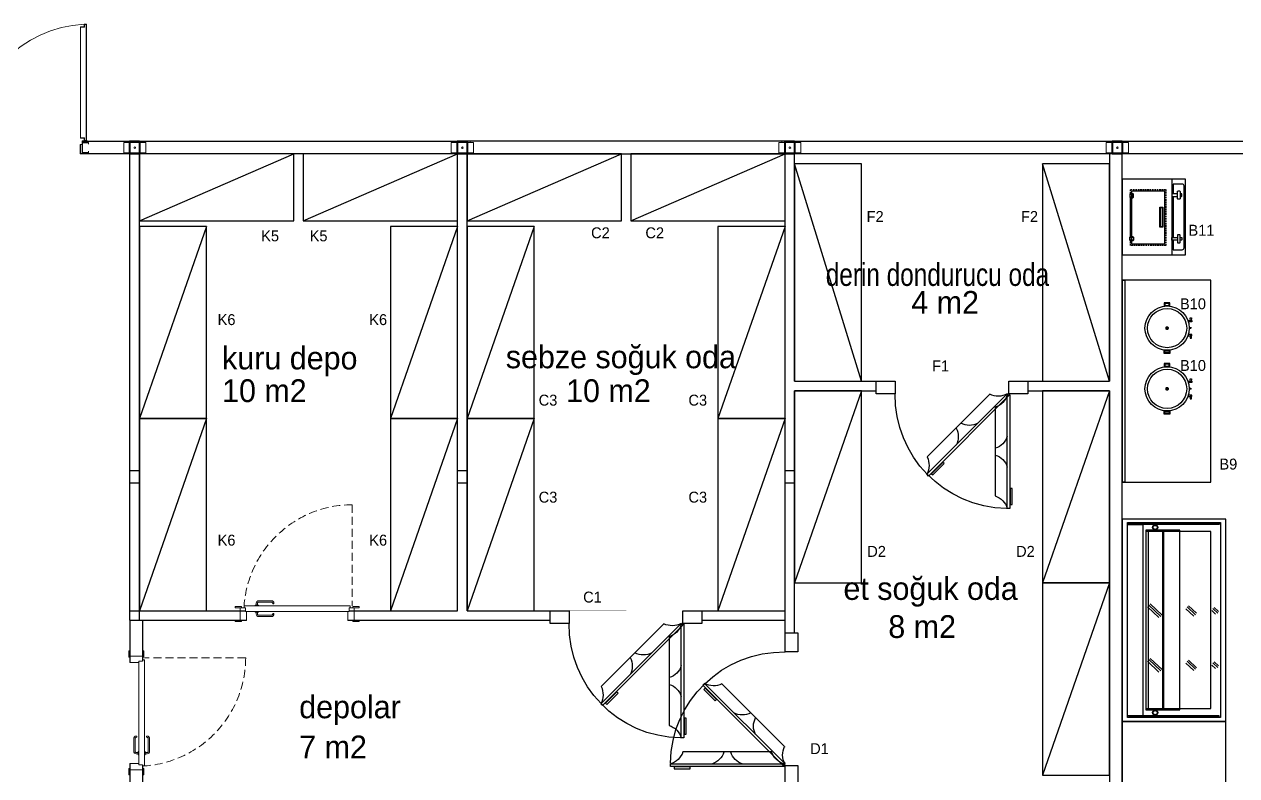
# Model space of a CAD drawing. Header units: millimetres. Extents: x 1020825 to 1025123, y -11230 to -9738.
# Drawn here: x 1023426 to 1024385, y -10333 to -9738 of the extents above; entities that cross this region are included whole.
import ezdxf
from ezdxf.enums import TextEntityAlignment as Align
from ezdxf.lldxf.tags import DXFTag

# ---------------------------------------------------------------- set-up
doc = ezdxf.new("R2010")
doc.units = ezdxf.units.MM
doc.linetypes.add('DASHED2', pattern=[9.525, 6.35, -3.175])
doc.linetypes.add('HIDDEN', pattern=[0.375, 0.25, -0.125])
for name, color, linetype, lineweight in [('A_strc-prf', 115, 'Continuous', 9), ('DUVAR', 1, 'Continuous', 40), ('WALL INTERNAL', 7, 'Continuous', 50)]:
    doc.layers.add(name, color=color, linetype=linetype, lineweight=lineweight)
for name, color, linetype in [('BİRLEŞİM ELEMANLARI', 4, 'Continuous'), ('DIŞ PANEL', 21, 'Continuous'), ('Kıtc-002 Çizgi', 7, 'Continuous'), ('Kıtc-034 Soğuk Oda', 1, 'Continuous'), ('S2000-002 Çizgi', 7, 'Continuous')]:
    doc.layers.add(name, color=color, linetype=linetype)
doc.styles.add('TAKSİM', font='GOTHIC.TTF', dxfattribs={"height": 20})
tags = doc.linetypes.add('DASHED', pattern=[0.75, 0.5, -0.25]).pattern_tags.tags
tags[6:7] = [DXFTag(74, 4), DXFTag(75, 0), DXFTag(340, '0'), DXFTag(46, 1.0), DXFTag(50, 0.0), DXFTag(44, 0.0), DXFTag(45, 0.0)]
tags[4:5] = [DXFTag(74, 4), DXFTag(75, 0), DXFTag(340, '0'), DXFTag(46, 1.0), DXFTag(50, 0.0), DXFTag(44, 0.0), DXFTag(45, 0.0)]

# ---------------------------------------------------------------- blocks, each defined once
blk = doc.blocks.new('DIŞ İKİLİ KEP 80-60')
at = {"lineweight": 40}
blk.add_lwpolyline([(125.5, 94), (125.5, -6), (49.5, -6), (49.5, 94)], close=True, dxfattribs=at)
at = {"layer": 'BİRLEŞİM ELEMANLARI', "color": 6, "lineweight": 20}
for p, q in [((175, 82), (0, 82)), ((0, 2), (175, 2)), ((18.5, 82), (18.5, 84)), ((18.5, 2), (18.5, 0)), ((25, 79), (25, 87)), ((25, 5), (25, -3)), ((31.5, 82), (31.5, 84)), ((31.5, 2), (31.5, 0)), ((143.5, 82), (143.5, 84)), ((143.5, 2), (143.5, 0)), ((150, 79), (150, 87)), ((150, 5), (150, -3)), ((156.5, 82), (156.5, 84)), ((156.5, 2), (156.5, 0))]:
    blk.add_line(p, q, dxfattribs=at)
for points in [[(0, 0), (0, 84)], [(0, 84), (175, 84), (175, 0), (0, 0)]]:
    blk.add_lwpolyline(points, dxfattribs=at)
blk.add_circle((88, 42), 6.5, dxfattribs=at)
blk = doc.blocks.new('DIŞ-DOLU-2514-G-B-(80)')
at = {"layer": 'DIŞ PANEL'}
blk.add_lwpolyline([(0, 100), (2514, 100), (2514, 0), (0, 0)], close=True, dxfattribs=at)
blk = doc.blocks.new('K1 895X2035 (80)')
at = {"color": 171, "lineweight": 15}
for p, q in [((-49641.1, -7285.8), (-49591.1, -7285.8)), ((-49641.1, -7285.8), (-49641.1, -7297.8)), ((-49639.9, -7287), (-49592.3, -7287)), ((-49639.9, -7287), (-49639.9, -7297.8)), ((-49631.6, -7272.3), (-49631.6, -7273.8)), ((-49592.3, -7287), (-49592.3, -7364.6)), ((-49591.1, -7285.8), (-49591.1, -7365.8)), ((-48651.1, -7285.8), (-48701.1, -7285.8)), ((-48701.1, -7285.8), (-48701.1, -7365.8)), ((-48652.3, -7287), (-48699.9, -7287)), ((-48699.9, -7287), (-48699.9, -7364.6)), ((-48660.6, -7272.3), (-48660.6, -7273.8)), ((-48652.3, -7287), (-48652.3, -7297.8)), ((-48651.1, -7285.8), (-48651.1, -7297.8)), ((-49641.1, -7297.8), (-49639.9, -7297.8)), ((-49641.1, -7365.8), (-49641.1, -7353.8)), ((-49639.9, -7353.8), (-49641.1, -7353.8)), ((-49591.1, -7365.8), (-49641.1, -7365.8)), ((-49639.9, -7364.6), (-49639.9, -7353.8)), ((-49592.3, -7364.6), (-49639.9, -7364.6)), ((-49631.6, -7375.3), (-49631.6, -7373.8)), ((-48701.1, -7365.8), (-48651.1, -7365.8)), ((-48699.9, -7364.6), (-48652.3, -7364.6)), ((-48660.6, -7375.3), (-48660.6, -7373.8)), ((-48651.1, -7297.8), (-48652.3, -7297.8)), ((-48652.3, -7364.6), (-48652.3, -7353.8)), ((-48652.3, -7353.8), (-48651.1, -7353.8)), ((-48651.1, -7365.8), (-48651.1, -7353.8))]:
    blk.add_line(p, q, dxfattribs=at)
for points in [[(-49605.3, -7256.5), (-49605.3, -7271.5), (-49623.3, -7271.5), (-49623.3, -6349.1), (-49605.3, -6349.1), (-49605.3, -6364.1), (-49606.5, -6364.1), (-49606.5, -6350.3), (-49622.1, -6350.3), (-49622.1, -7270.3), (-49606.5, -7270.3), (-49606.5, -7256.5)], [(-49621.5, -7270.3), (-49606.5, -7270.3), (-49606.5, -7250.3), (-49576.5, -7250.3), (-49576.5, -6370.3), (-49606.5, -6370.3), (-49606.5, -6350.3), (-49621.5, -6350.3), (-49621.5, -6351.5), (-49607.7, -6351.5), (-49607.7, -6371.5), (-49577.7, -6371.5), (-49577.7, -7249.1), (-49607.7, -7249.1), (-49607.7, -7269.1), (-49621.5, -7269.1)]]:
    blk.add_lwpolyline(points, close=True, dxfattribs=at)
for points in [[(-49631.6, -7272.3), (-49589.6, -7272.3), (-49589.6, -7300.3), (-49574.6, -7300.3), (-49574.6, -7375.3), (-49631.6, -7375.3)], [(-49631.6, -7373.8), (-49576.1, -7373.8), (-49576.1, -7301.8), (-49591.1, -7301.8), (-49591.1, -7273.8), (-49631.6, -7273.8)], [(-48660.6, -7272.3), (-48702.6, -7272.3), (-48702.6, -7300.3), (-48717.6, -7300.3), (-48717.6, -7375.3), (-48660.6, -7375.3)], [(-48660.6, -7373.8), (-48716.1, -7373.8), (-48716.1, -7301.8), (-48701.1, -7301.8), (-48701.1, -7273.8), (-48660.6, -7273.8)]]:
    blk.add_lwpolyline(points, dxfattribs=at)
blk.add_arc((-49641.1, -7287), 938.6, 0.92162, 87.81359, dxfattribs=at)
blk = doc.blocks.new('DIŞ-K1 KAPILI-2514-G-B-(80)')
at = {"layer": 'DIŞ PANEL'}
for points in [[(186, 100), (0, 100), (0, 0), (201, 0)], [(1066.2, 0), (2514, 0), (2514, 100), (1081.2, 100)]]:
    blk.add_lwpolyline(points, dxfattribs=at)
blk.add_blockref('K1 895X2035 (80)', (49777.1, 7373.8))
blk = doc.blocks.new('K3 1750X2035 (80)')
at = {"color": 171, "lineweight": 15}
for p, q in [((-50075.7, -8695.5), (-50075.7, -8707.5)), ((-50075.7, -8695.5), (-50025.7, -8695.5)), ((-50075.7, -8707.5), (-50074.5, -8707.5)), ((-50074.5, -8696.7), (-50026.9, -8696.7)), ((-50074.5, -8696.7), (-50074.5, -8707.5)), ((-50066.2, -8682), (-50066.2, -8683.5)), ((-50026.9, -8696.7), (-50026.9, -8774.3)), ((-50025.7, -8695.5), (-50025.7, -8775.5)), ((-48215.7, -8695.5), (-48265.7, -8695.5)), ((-48265.7, -8695.5), (-48265.7, -8775.5)), ((-48216.9, -8696.7), (-48264.5, -8696.7)), ((-48264.5, -8696.7), (-48264.5, -8774.3)), ((-48225.2, -8682), (-48225.2, -8683.5)), ((-48216.9, -8696.7), (-48216.9, -8707.5)), ((-48215.7, -8707.5), (-48216.9, -8707.5)), ((-48215.7, -8695.5), (-48215.7, -8707.5)), ((-50075.7, -8775.5), (-50075.7, -8763.5)), ((-50074.5, -8763.5), (-50075.7, -8763.5)), ((-50025.7, -8775.5), (-50075.7, -8775.5)), ((-50074.5, -8774.3), (-50074.5, -8763.5)), ((-50026.9, -8774.3), (-50074.5, -8774.3)), ((-50066.2, -8785), (-50066.2, -8783.5)), ((-48265.7, -8775.5), (-48215.7, -8775.5)), ((-48264.5, -8774.3), (-48216.9, -8774.3)), ((-48225.2, -8785), (-48225.2, -8783.5)), ((-48216.9, -8774.3), (-48216.9, -8763.5)), ((-48216.9, -8763.5), (-48215.7, -8763.5)), ((-48215.7, -8775.5), (-48215.7, -8763.5))]:
    blk.add_line(p, q, dxfattribs=at)
at = {"color": 151, "lineweight": 9}
for p, q in [((-50046.7, -8695.5), (-50046.7, -8683.5)), ((-50025.7, -8695.5), (-50046.7, -8695.5)), ((-50025.7, -8695.5), (-50046.7, -8695.5)), ((-48265.7, -8695.5), (-48244.7, -8695.5)), ((-48265.7, -8695.5), (-48244.7, -8695.5)), ((-48244.7, -8695.5), (-48244.7, -8683.5))]:
    blk.add_line(p, q, dxfattribs=at)
at = {"color": 171, "lineweight": 15, "elevation": 0}
for points in [[(-50039.9, -8666.2), (-50039.9, -8681.2), (-50057.9, -8681.2), (-50057.9, -7758.8), (-50039.9, -7758.8), (-50039.9, -7773.8), (-50041.1, -7773.8), (-50041.1, -7760), (-50056.7, -7760), (-50056.7, -8680), (-50041.1, -8680), (-50041.1, -8666.2)], [(-50056.1, -8680), (-50041.1, -8680), (-50041.1, -8660), (-50011.1, -8660), (-50011.1, -7780), (-50041.1, -7780), (-50041.1, -7760), (-50056.1, -7760), (-50056.1, -7761.2), (-50042.3, -7761.2), (-50042.3, -7781.2), (-50012.3, -7781.2), (-50012.3, -8658.8), (-50042.3, -8658.8), (-50042.3, -8678.8), (-50056.1, -8678.8)], [(-48235.3, -8680), (-48250.3, -8680), (-48250.3, -8660), (-48280.3, -8660), (-48280.3, -7780), (-48250.3, -7780), (-48250.3, -7760), (-48235.3, -7760), (-48235.3, -7761.2), (-48249.1, -7761.2), (-48249.1, -7781.2), (-48279.1, -7781.2), (-48279.1, -8658.8), (-48249.1, -8658.8), (-48249.1, -8678.8), (-48235.3, -8678.8)], [(-48251.5, -8666.2), (-48251.5, -8681.2), (-48233.5, -8681.2), (-48233.5, -7758.8), (-48251.5, -7758.8), (-48251.5, -7773.8), (-48250.3, -7773.8), (-48250.3, -7760), (-48234.7, -7760), (-48234.7, -8680), (-48250.3, -8680), (-48250.3, -8666.2)]]:
    blk.add_lwpolyline(points, close=True, dxfattribs=at)
for points in [[(-50066.2, -8682), (-50024.2, -8682), (-50024.2, -8710), (-50009.2, -8710), (-50009.2, -8785), (-50066.2, -8785)], [(-50066.2, -8783.5), (-50010.7, -8783.5), (-50010.7, -8711.5), (-50025.7, -8711.5), (-50025.7, -8683.5), (-50066.2, -8683.5)], [(-48225.2, -8682), (-48267.2, -8682), (-48267.2, -8710), (-48282.2, -8710), (-48282.2, -8785), (-48225.2, -8785)], [(-48225.2, -8783.5), (-48280.7, -8783.5), (-48280.7, -8711.5), (-48265.7, -8711.5), (-48265.7, -8683.5), (-48225.2, -8683.5)]]:
    blk.add_lwpolyline(points, dxfattribs=at)
at = {"color": 171, "lineweight": 15}
for centre, start, end in [((-50087.9, -8699.9), 1.11079, 87.08255), ((-48203.6, -8699.9), 92.91745, 178.88921)]:
    blk.add_arc(centre, 942.3, start, end, dxfattribs=at)
blk = doc.blocks.new('DIŞ-K3 KAPILI-2514-G-B-(80)')
at = {"layer": 'DIŞ PANEL'}
for points in [[(377, 100), (0, 100), (0, 0), (392, 0)], [(2122, 0), (2514, 0), (2514, 100), (2137, 100)]]:
    blk.add_lwpolyline(points, dxfattribs=at)
blk.add_blockref('K3 1750X2035 (80)', (50402.7, 8783.5))
blk = doc.blocks.new('A$C60E3056A')
at = {"layer": 'Kıtc-034 Soğuk Oda', "color": 3}
blk.add_line((13.32, 80.05), (13.32, 9.95), dxfattribs=at)
for points in [[(1.83, 0), (3.83, 0), (3.83, 90), (1.83, 90)], [(1.44, 3.03), (0, 3.03), (0, 15.75), (1.44, 15.75)]]:
    blk.add_lwpolyline(points, close=True, dxfattribs=at)
for centre, radius, start, end in [((17.93, 93.95), 14.65, 195.63806, 251.64889), ((17.17, 61.16), 14, 196.32537, 253.63654), ((17.17, 28.84), 14, 106.36346, 163.67463), ((17.93, -3.95), 14.65, 108.35111, 164.36194)]:
    blk.add_arc(centre, radius, start, end, dxfattribs=at)
blk = doc.blocks.new('A$C4A7C2E03')
at = {"layer": 'Kıtc-034 Soğuk Oda', "color": 254}
blk.add_line((80.05, 0), (9.95, 0), dxfattribs=at)
for points in [[(0, 11.49), (0, 9.49), (90, 9.49), (90, 11.49)], [(3.03, 11.89), (3.03, 13.32), (15.75, 13.32), (15.75, 11.89)]]:
    blk.add_lwpolyline(points, close=True, dxfattribs=at)
for centre, radius, start, end in [((28.84, -3.84), 14, 16.36346, 73.67463), ((61.16, -3.84), 14, 106.32537, 163.63654), ((-3.95, -4.61), 14.65, 18.35111, 74.36194), ((93.95, -4.61), 14.65, 105.63806, 161.64889)]:
    blk.add_arc(centre, radius, start, end, dxfattribs=at)
blk = doc.blocks.new('A$C65962AFD')
at = {"color": 3}
blk.add_wipeout([(90.69, 105), (90.69, 15), (100.69, 15), (100.69, 105)], dxfattribs=at).dxf.layer = 'Kıtc-034 Soğuk Oda'
at = {"layer": 'Kıtc-002 Çizgi', "color": 254, "linetype": 'DASHED'}
blk.add_arc((89.46, 104.46), 89.47, 180.93417, 270.78371, dxfattribs=at)
at = {"layer": 'Kıtc-034 Soğuk Oda'}
for points in [[(100.69, 105), (100.69, 120), (90.69, 120), (90.69, 105)], [(100.69, 0), (100.69, 15), (90.69, 15), (90.69, 0)]]:
    blk.add_lwpolyline(points, close=True, dxfattribs=at)
at = {"layer": 'Kıtc-002 Çizgi'}
blk.add_blockref('A$C4A7C2E03', (0, 94.09), dxfattribs=at)
at = {"layer": 'Kıtc-002 Çizgi', "rotation": 315}
blk.add_blockref('A$C60E3056A', (24.34, 42.65), dxfattribs=at)
blk = doc.blocks.new('WE2')
at = {"layer": 'A_strc-prf', "linetype": 'DASHED2', "elevation": 0}
blk.add_lwpolyline([(-2278.77, 19384.01, -0.392696), (-2193.23, 19464.02), (-2193.23, 19384.01)], format="xyb", dxfattribs=at)
blk.add_lwpolyline([(-2278.77, 19384.01, -0.392696), (-2193.23, 19464.02), (-2193.23, 19384.01)], format="xyb", dxfattribs=at)
at = {"layer": 'A_strc-prf', "elevation": 0}
for points in [[(-2267.15, 19388.01), (-2257.15, 19388.01, -0.414214), (-2255.15, 19386.01, -0.91685), (-2256.15, 19386.01, 0.414214), (-2257.15, 19387.01), (-2267.15, 19387.01, 0.414214), (-2268.15, 19386.01), (-2268.15, 19384.51), (-2269.15, 19384.51), (-2269.15, 19386.01, -0.414214)], [(-2267.15, 19388.01), (-2257.15, 19388.01, -0.414214), (-2255.15, 19386.01, -0.91685), (-2256.15, 19386.01, 0.414214), (-2257.15, 19387.01), (-2267.15, 19387.01, 0.414214), (-2268.15, 19386.01), (-2268.15, 19384.51), (-2269.15, 19384.51), (-2269.15, 19386.01, -0.414214)], [(-2269.15, 19377.51), (-2269.15, 19379.01), (-2268.15, 19379.01), (-2268.15, 19377.51, 0.414214), (-2267.15, 19376.51), (-2257.15, 19376.51, 0.414214), (-2256.15, 19377.51, -0.91685), (-2255.15, 19377.51, -0.414214), (-2257.15, 19375.51), (-2267.15, 19375.51, -0.414214)], [(-2269.15, 19377.51), (-2269.15, 19379.01), (-2268.15, 19379.01), (-2268.15, 19377.51, 0.414214), (-2267.15, 19376.51), (-2257.15, 19376.51, 0.414214), (-2256.15, 19377.51, -0.91685), (-2255.15, 19377.51, -0.414214), (-2257.15, 19375.51), (-2267.15, 19375.51, -0.414214)]]:
    blk.add_lwpolyline(points, format="xyb", close=True, dxfattribs=at)
for points in [[(-2285.77, 19383.51), (-2280.77, 19383.51), (-2280.77, 19382.51), (-2281.77, 19382.51), (-2285.77, 19382.51)], [(-2285.77, 19383.51), (-2280.77, 19383.51), (-2280.77, 19382.51), (-2281.77, 19382.51), (-2285.77, 19382.51)], [(-2281.77, 19382.51), (-2277.77, 19382.51), (-2277.77, 19379.51), (-2276.77, 19379.51), (-2276.77, 19372.51), (-2281.77, 19372.51)], [(-2281.77, 19382.51), (-2277.77, 19382.51), (-2277.77, 19379.51), (-2276.77, 19379.51), (-2276.77, 19372.51), (-2281.77, 19372.51)], [(-2277.77, 19382.51), (-2278.77, 19382.51), (-2278.77, 19384.01), (-2194.77, 19384.01), (-2194.77, 19382.51), (-2195.77, 19382.51), (-2195.77, 19379.51), (-2196.77, 19379.51), (-2277.77, 19379.51)], [(-2277.77, 19382.51), (-2278.77, 19382.51), (-2278.77, 19384.01), (-2194.77, 19384.01), (-2194.77, 19382.51), (-2195.77, 19382.51), (-2195.77, 19379.51), (-2196.77, 19379.51), (-2277.77, 19379.51)], [(-2270.03, 19384.51), (-2267.28, 19384.51), (-2267.28, 19384.01), (-2270.03, 19384.01)], [(-2270.03, 19384.51), (-2267.28, 19384.51), (-2267.28, 19384.01), (-2270.03, 19384.01)], [(-2270.03, 19379.51), (-2267.28, 19379.51), (-2267.28, 19379.01), (-2270.03, 19379.01)], [(-2270.03, 19379.51), (-2267.28, 19379.51), (-2267.28, 19379.01), (-2270.03, 19379.01)], [(-2196.77, 19379.51), (-2195.77, 19379.51), (-2195.77, 19382.51), (-2191.77, 19382.51), (-2191.77, 19372.51), (-2196.77, 19372.51)], [(-2196.77, 19379.51), (-2195.77, 19379.51), (-2195.77, 19382.51), (-2191.77, 19382.51), (-2191.77, 19372.51), (-2196.77, 19372.51)], [(-2192.77, 19383.51), (-2187.77, 19383.51), (-2187.77, 19382.51), (-2191.77, 19382.51), (-2192.77, 19382.51)], [(-2192.77, 19383.51), (-2187.77, 19383.51), (-2187.77, 19382.51), (-2191.77, 19382.51), (-2192.77, 19382.51)], [(-2285.77, 19372.51), (-2281.77, 19372.51), (-2280.77, 19372.51), (-2280.77, 19371.51), (-2285.77, 19371.51)], [(-2285.77, 19372.51), (-2281.77, 19372.51), (-2280.77, 19372.51), (-2280.77, 19371.51), (-2285.77, 19371.51)], [(-2192.77, 19372.51), (-2191.77, 19372.51), (-2187.77, 19372.51), (-2187.77, 19371.51), (-2192.77, 19371.51)], [(-2192.77, 19372.51), (-2191.77, 19372.51), (-2187.77, 19372.51), (-2187.77, 19371.51), (-2192.77, 19371.51)]]:
    blk.add_lwpolyline(points, close=True, dxfattribs=at)
blk = doc.blocks.new('A$C0A211FD0')
at = {"layer": 'S2000-002 Çizgi'}
for p, q in [((29.07, 82.17), (20.02, 90.66)), ((30.72, 83.01), (21.04, 92.09)), ((31.56, 84.13), (22.1, 93)), ((56.67, 83.35), (50.42, 89.22)), ((58.11, 84.38), (51.36, 90.71)), ((58.9, 85.54), (52.47, 91.58)), ((73.92, 84.87), (70.91, 87.69)), ((75.57, 85.7), (71.64, 89.39)), ((76.24, 86.98), (72.88, 90.14)), ((30.72, 39.91), (21.04, 48.99)), ((31.56, 41.03), (22.1, 49.91)), ((58.9, 42.45), (52.47, 48.49)), ((29.07, 39.08), (20.02, 47.57)), ((56.67, 40.25), (50.42, 46.12)), ((58.11, 41.29), (51.36, 47.62)), ((73.92, 41.78), (70.91, 44.6)), ((75.57, 42.61), (71.64, 46.3)), ((76.24, 43.89), (72.88, 47.05))]:
    blk.add_line(p, q, dxfattribs=at)
for points in [[(0, 160), (0, 0), (82, 0), (82, 160)], [(4.25, 3), (4.25, 157.5), (77.75, 157.5), (77.75, 3)], [(4.25, 4.55), (4.25, 155.95), (16.36, 155.95), (16.36, 4.55)], [(76.65, 156.98), (76.65, 155.95), (5.35, 155.95), (5.35, 156.98)], [(11.95, 156.98), (11.95, 155.95), (5.35, 155.95), (5.35, 156.98)], [(45.58, 9.21), (45.58, 151.26), (18.61, 151.26), (18.61, 9.21)], [(70.09, 10.24), (70.09, 150.22), (18.61, 150.22), (18.61, 10.24)], [(20.81, 10.24), (20.81, 150.22), (18.61, 150.22), (18.61, 10.24)], [(32.92, 10.24), (32.92, 150.22), (31.82, 150.22), (31.82, 10.24)], [(76.65, 3.52), (76.65, 4.55), (5.35, 4.55), (5.35, 3.52)], [(11.95, 3.52), (11.95, 4.55), (5.35, 4.55), (5.35, 3.52)]]:
    blk.add_lwpolyline(points, close=True, dxfattribs=at)
for centre, radius in [((26.11, 153.56), 2.14), ((26.11, 153.56), 1.59), ((26.11, 6.94), 2.14), ((26.11, 6.94), 1.59)]:
    blk.add_circle(centre, radius, dxfattribs=at)
blk = doc.blocks.new('A$C79541790')
at = {"ltscale": 5}
for p, q in [((0, 39.35), (60, 39.35)), ((11.61, 7.68), (14.85, 7.68)), ((11.61, 7.38), (14.85, 7.38)), ((11.71, 7.38), (11.71, 7.68)), ((12.01, 7.38), (12.01, 7.68)), ((12.31, 7.38), (12.31, 7.68)), ((12.61, 7.38), (12.61, 7.68)), ((12.73, 7.38), (12.73, 7.68)), ((13.03, 7.38), (13.03, 7.68)), ((13.33, 7.38), (13.33, 7.68)), ((13.63, 7.38), (13.63, 7.68)), ((13.81, 7.38), (13.81, 7.68)), ((14.11, 7.38), (14.11, 7.68)), ((14.41, 7.38), (14.41, 7.68)), ((14.71, 7.38), (14.71, 7.68)), ((48.84, 7.68), (45.6, 7.68)), ((48.84, 7.38), (45.6, 7.38)), ((45.73, 7.38), (45.73, 7.68)), ((46.03, 7.38), (46.03, 7.68)), ((46.33, 7.38), (46.33, 7.68)), ((46.63, 7.38), (46.63, 7.68)), ((46.82, 7.38), (46.82, 7.68)), ((47.12, 7.38), (47.12, 7.68)), ((47.42, 7.38), (47.42, 7.68)), ((47.72, 7.38), (47.72, 7.68)), ((47.84, 7.38), (47.84, 7.68)), ((48.14, 7.38), (48.14, 7.68)), ((48.44, 7.38), (48.44, 7.68)), ((48.74, 7.38), (48.74, 7.68))]:
    blk.add_line(p, q, dxfattribs=at)
for points in [[(60, 0), (60, 50), (0, 50), (0, 0)], [(60, 39.35), (60, 50), (0, 50), (0, 39.35)], [(22.32, 29.91), (22.32, 32.07), (38.12, 32.07), (38.12, 29.91)], [(22.62, 30.21), (22.62, 31.77), (37.82, 31.77), (37.82, 30.21)]]:
    blk.add_lwpolyline(points, close=True, dxfattribs=at)
for points in [[(48.39, 40.35), (56, 40.35), (56, 47.5, 0.414214), (54.5, 49), (5.5, 49, 0.414214), (4, 47.5), (4, 40.35), (11.61, 40.35)], [(13.76, 45.82), (13.76, 46.76, 0.414214), (13.26, 47.26), (12.11, 47.26, 0.414214), (11.61, 46.76), (11.61, 45.82)], [(46.24, 45.82), (46.24, 46.76, -0.414214), (46.74, 47.26), (47.89, 47.26, -0.414214), (48.39, 46.76), (48.39, 45.82)]]:
    blk.add_lwpolyline(points, format="xyb", dxfattribs=at)
for points in [[(15.92, 45.32), (15.92, 44.17, -0.414214), (15.42, 43.67), (9.95, 43.67, -0.414214), (9.45, 44.17), (9.45, 45.32, -0.414214), (9.95, 45.82), (15.42, 45.82, -0.414214)], [(44.08, 45.32), (44.08, 44.17, 0.414214), (44.58, 43.67), (50.05, 43.67, 0.414214), (50.55, 44.17), (50.55, 45.32, 0.414214), (50.05, 45.82), (44.58, 45.82, 0.414214)], [(14.85, 6.75), (14.85, 8.31, 0.414214), (14.25, 8.91), (12.21, 8.91, 0.414214), (11.61, 8.31), (11.61, 6.75, 0.414214), (12.21, 6.15), (14.25, 6.15, 0.414214)], [(45.6, 6.75), (45.6, 8.31, -0.414214), (46.2, 8.91), (48.24, 8.91, -0.414214), (48.84, 8.31), (48.84, 6.75, -0.414214), (48.24, 6.15), (46.2, 6.15, -0.414214)]]:
    blk.add_lwpolyline(points, format="xyb", close=True, dxfattribs=at)
for points in [[(11.61, 43.67), (11.61, 39.35), (13.76, 39.35), (13.76, 43.67)], [(13.76, 40.35), (46.24, 40.35)], [(48.39, 43.67), (48.39, 39.35), (46.24, 39.35), (46.24, 43.67)], [(11.61, 7.73), (9.39, 7.73), (9.39, 33.6), (51.53, 33.6), (51.53, 7.73), (48.84, 7.73)], [(45.6, 7.73), (14.85, 7.73)], [(45.6, 6.73), (14.85, 6.73)]]:
    blk.add_lwpolyline(points, dxfattribs=at)
at = {"linetype": 'HIDDEN', "ltscale": 5}
blk.add_lwpolyline([(11.61, 6.73), (8.39, 6.73), (8.39, 34.6), (52.53, 34.6), (52.53, 6.73), (48.84, 6.73)], dxfattribs=at)
at = {"ltscale": 5}
for centre in [(12.1, 8.4), (12.1, 6.66), (14.35, 8.4), (14.35, 6.66), (46.1, 8.4), (46.1, 6.66), (48.34, 8.4), (48.34, 6.66)]:
    blk.add_circle(centre, 0.21, dxfattribs=at)
blk = doc.blocks.new('A$C199769C9')
at = {"layer": 'S2000-002 Çizgi'}
for points in [[(2.48, 17.25), (0, 17.25), (0, 21.67), (2.48, 21.67)], [(1.98, 17.75), (0.5, 17.75), (0.5, 21.17), (1.98, 21.17)], [(37.48, 17.25), (39.96, 17.25), (39.96, 21.67), (37.48, 21.67)], [(37.98, 17.75), (39.46, 17.75), (39.46, 21.17), (37.98, 21.17)], [(11.95, 0.2), (14.61, 0.41), (14.61, 1.04), (11.95, 1.25)], [(28.01, 0.2), (25.35, 0.41), (25.35, 1.04), (28.01, 1.25)]]:
    blk.add_lwpolyline(points, close=True, dxfattribs=at)
at = {"layer": 'S2000-002 Çizgi', "const_width": 1.5}
blk.add_lwpolyline([(19.23, 19.46, 1), (20.73, 19.46, 1)], format="xyb", close=True, dxfattribs=at)
at = {"layer": 'S2000-002 Çizgi'}
for points in [[(13.88, 3.06), (13.88, 1.09)], [(13.88, 0), (14.97, 0), (14.97, 2.69)], [(13.88, 0.35), (13.88, 0)], [(20.03, 1.45), (20.03, 1.96)], [(25.96, 0), (24.87, 0), (24.87, 2.66)], [(25.96, 3.01), (25.96, 1.08)], [(25.96, 0.36), (25.96, 0)]]:
    blk.add_lwpolyline(points, dxfattribs=at)
for centre, radius in [((19.98, 19.46), 17.5), ((19.98, 19.46), 15.5), ((20.09, 0.98), 0.469)]:
    blk.add_circle(centre, radius, dxfattribs=at)

msp = doc.modelspace()

# ---------------------------------------------------------------- linework, layer by layer
at = {"ltscale": 5}
for p, q in [((1023509.57, -10209.78), (1023509.57, -9840.58)), ((1023517.17, -10209.78), (1023517.17, -9840.58)), ((1023517.17, -9893.58), (1023639.17, -9840.58)), ((1023646.57, -9893.58), (1023768.57, -9840.58)), ((1023768.57, -10202.18), (1023768.57, -9840.58)), ((1023776.17, -10202.18), (1023776.17, -9840.58)), ((1023776.17, -9893.58), (1023898.17, -9840.58)), ((1023905.57, -9893.58), (1024027.57, -9840.58)), ((1024027.57, -10224.78), (1024027.57, -9840.58)), ((1024035.17, -10020.58), (1024035.17, -9840.58)), ((1024088.17, -10020.58), (1024035.17, -9848.58)), ((1024284.17, -10020.58), (1024231.17, -9848.58)), ((1023570.17, -9898.18), (1023517.17, -10050.18)), ((1023768.57, -9898.18), (1023715.57, -10050.18)), ((1023829.17, -9898.18), (1023776.17, -10050.18)), ((1024027.57, -9898.18), (1023974.57, -10050.18)), ((1024035.17, -10020.58), (1024114.67, -10020.58)), ((1024035.17, -10028.18), (1024099.67, -10028.18)), ((1024035.17, -10219.78), (1024035.17, -10028.18)), ((1024088.17, -10028.18), (1024035.17, -10180.18)), ((1024204.67, -10020.58), (1024284.17, -10020.58)), ((1024219.67, -10028.18), (1024284.17, -10028.18)), ((1024284.17, -10028.18), (1024231.17, -10180.18)), ((1023570.17, -10050.18), (1023517.17, -10202.18)), ((1023768.57, -10050.18), (1023715.57, -10202.18)), ((1023829.17, -10050.18), (1023776.17, -10202.18)), ((1024027.57, -10050.18), (1023974.57, -10202.18)), ((1024284.17, -10180.18), (1024231.17, -10332.18)), ((1023509.57, -10202.18), (1023600.83, -10202.18)), ((1023509.57, -10209.78), (1023601.83, -10209.78)), ((1023509.57, -10209.78), (1023509.57, -10243.02)), ((1023519.57, -10209.78), (1023519.57, -10242.02)), ((1023681.82, -10209.78), (1023841.87, -10209.78)), ((1023682.82, -10202.18), (1023768.57, -10202.18)), ((1023776.17, -10202.18), (1023901.87, -10202.18)), ((1023946.87, -10202.18), (1024027.57, -10202.18)), ((1023961.87, -10209.78), (1024027.57, -10209.78)), ((1023509.57, -10323.01), (1023509.57, -10349.78)), ((1023519.57, -10324.01), (1023519.57, -10349.78))]:
    msp.add_line(p, q, dxfattribs=at)
for points in [[(1023517.17, -9893.58), (1023639.17, -9893.58), (1023639.17, -9840.58), (1023517.17, -9840.58)], [(1023646.57, -9893.58), (1023768.57, -9893.58), (1023768.57, -9840.58), (1023646.57, -9840.58)], [(1023776.17, -9893.58), (1023898.17, -9893.58), (1023898.17, -9840.58), (1023776.17, -9840.58)], [(1023905.57, -9893.58), (1024027.57, -9893.58), (1024027.57, -9840.58), (1023905.57, -9840.58)], [(1024088.17, -10020.58), (1024088.17, -9848.58), (1024035.17, -9848.58), (1024035.17, -10020.58)], [(1024284.17, -10020.58), (1024284.17, -9848.58), (1024231.17, -9848.58), (1024231.17, -10020.58)], [(1023517.17, -10050.18), (1023570.17, -10050.18), (1023570.17, -9898.18), (1023517.17, -9898.18)], [(1023715.57, -10050.18), (1023768.57, -10050.18), (1023768.57, -9898.18), (1023715.57, -9898.18)], [(1023776.17, -10050.18), (1023829.17, -10050.18), (1023829.17, -9898.18), (1023776.17, -9898.18)], [(1023974.57, -10050.18), (1024027.57, -10050.18), (1024027.57, -9898.18), (1023974.57, -9898.18)], [(1024294.17, -10100.58), (1024364.17, -10100.58), (1024364.17, -9940.58), (1024294.17, -9940.58)], [(1024296.17, -10100.58), (1024294.17, -10100.58), (1024294.17, -9940.58), (1024296.17, -9940.58)], [(1024035.17, -10180.18), (1024088.17, -10180.18), (1024088.17, -10028.18), (1024035.17, -10028.18)], [(1024231.17, -10180.18), (1024284.17, -10180.18), (1024284.17, -10028.18), (1024231.17, -10028.18)], [(1023517.17, -10202.18), (1023570.17, -10202.18), (1023570.17, -10050.18), (1023517.17, -10050.18)], [(1023715.57, -10202.18), (1023768.57, -10202.18), (1023768.57, -10050.18), (1023715.57, -10050.18)], [(1023776.17, -10202.18), (1023829.17, -10202.18), (1023829.17, -10050.18), (1023776.17, -10050.18)], [(1023974.57, -10202.18), (1024027.57, -10202.18), (1024027.57, -10050.18), (1023974.57, -10050.18)], [(1023517.17, -10101.23), (1023509.57, -10101.23), (1023509.57, -10091.23), (1023517.17, -10091.23)], [(1023776.17, -10101.23), (1023768.57, -10101.23), (1023768.57, -10091.23), (1023776.17, -10091.23)], [(1024035.17, -10101.23), (1024027.57, -10101.23), (1024027.57, -10091.23), (1024035.17, -10091.23)], [(1024231.17, -10332.18), (1024284.17, -10332.18), (1024284.17, -10180.18), (1024231.17, -10180.18)], [(1024294.17, -10359.78), (1024376.17, -10359.78), (1024376.17, -10289.78), (1024294.17, -10289.78)]]:
    msp.add_lwpolyline(points, close=True, dxfattribs=at)
for points in [[(1024294.17, -10359.78), (1024294.17, -9840.58), (1024284.17, -9840.58), (1024284.17, -10020.58)], [(1024284.17, -10028.18), (1024284.17, -10349.75)]]:
    msp.add_lwpolyline(points, dxfattribs=at)

# ---------------------------------------------------------------- block references
at = {"xscale": 0.1, "yscale": 0.1, "zscale": 0.1}
for p in [(1023504.62, -9839.98), (1023763.62, -9839.98), (1024022.62, -9839.98), (1024281.62, -9839.98)]:
    msp.add_blockref('DIŞ İKİLİ KEP 80-60', p, dxfattribs=at)
at = {"ltscale": 5, "rotation": 270}
msp.add_blockref('A$C79541790', (1024294.17, -9860.58), dxfattribs=at)
at = {"ltscale": 5}
msp.add_blockref('A$C0A211FD0', (1024294.17, -10289.78), dxfattribs=at)
at = {"layer": 'DUVAR', "color": 5}
msp.add_blockref('WE2', (1025878.59, -29582.3, 0), dxfattribs=at)
at = {"layer": 'DUVAR', "color": 5, "xscale": -1, "rotation": 270}
msp.add_blockref('WE2', (1004137.06, -8046.25, 0), dxfattribs=at)
at = {"layer": 'S2000-002 Çizgi', "rotation": 90}
for p in [(1024349.15, -9998.54), (1024349.15, -10046.58)]:
    msp.add_blockref('A$C199769C9', p, dxfattribs=at)
at = {"layer": 'WALL INTERNAL', "xscale": -0.1, "yscale": 0.1, "zscale": 0.1, "rotation": 359.9999999999999}
msp.add_blockref('DIŞ-K3 KAPILI-2514-G-B-(80)', (1023509.57, -9840.58), dxfattribs=at)
at = {"layer": 'WALL INTERNAL', "yscale": 0.1, "zscale": 0.1}
for name, p, xscale in [('DIŞ-K1 KAPILI-2514-G-B-(80)', (1024545.57, -9840.58), -0.1), ('DIŞ-DOLU-2514-G-B-(80)', (1023517.17, -9840.58), 0.1), ('DIŞ-DOLU-2514-G-B-(80)', (1024027.57, -9840.58), -0.1), ('DIŞ-DOLU-2514-G-B-(80)', (1024035.17, -9840.58), 0.1)]:
    msp.add_blockref(name, p, dxfattribs=dict(at, xscale=xscale))

# ---------------------------------------------------------------- texts
at = {"style": 'TAKSİM'}
for s, p in [('F2', (1024098.84, -9894.55)), ('F2', (1024220.92, -9894.55)), ('K5', (1023620.4, -9909.88)), ('K5', (1023658.72, -9909.88)), ('C2', (1023881.61, -9907.47)), ('C2', (1023924.54, -9907.47)), ('B11', (1024356.86, -9905.43)), ('B10', (1024350.17, -9963.65)), ('K6', (1023585.96, -9976.15)), ('K6', (1023705.87, -9976.15)), ('F1', (1024150.56, -10012.82)), ('B10', (1024350.17, -10012.43)), ('C3', (1023840.15, -10039.88)), ('C3', (1023958.59, -10039.88)), ('B9', (1024378.13, -10090.47)), ('C3', (1023840.15, -10116.64)), ('C3', (1023958.59, -10116.64)), ('K6', (1023585.96, -10150.65)), ('K6', (1023705.87, -10150.65)), ('D2', (1024099.98, -10159.54)), ('D2', (1024217.68, -10159.54)), ('C1', (1023875.32, -10195.71)), ('D1', (1024054.83, -10315.63))]:
    msp.add_text(s, height=8.64, dxfattribs=at).set_placement(p, align=Align.CENTER)
at = {"style": 'TAKSİM', "width": 0.8}
msp.add_text('derin dondurucu oda', height=18, dxfattribs=at).set_placement((1024059.78, -9945.17))
at = {"style": 'TAKSİM'}
for s, p in [('4 m2', (1024127.46, -9967.2)), ('kuru depo', (1023582.43, -10011.23)), ('sebze soğuk oda', (1023806.77, -10010.31)), ('10 m2', (1023582.43, -10037.07)), ('10 m2', (1023854.47, -10037.07)), ('et soğuk oda', (1024073.77, -10193.62)), ('8 m2', (1024109.26, -10223.72)), ('depolar', (1023643.41, -10287.27)), ('7 m2', (1023643.41, -10318.98))]:
    msp.add_text(s, height=18, dxfattribs=at).set_placement(p)

# ---------------------------------------------------------------- next in the draw order: block references
at = {"layer": 'Kıtc-034 Soğuk Oda', "xscale": -1}
for p, rotation in [((1024099.67, -10121.27), 269.9998601791521), ((1023936.89, -10219.78), 179.999860179152)]:
    msp.add_blockref('A$C65962AFD', p, dxfattribs=dict(at, rotation=rotation))

# ---------------------------------------------------------------- next in the draw order: block references
at = {"layer": 'Kıtc-034 Soğuk Oda', "xscale": -1, "rotation": 269.9998601791521}
msp.add_blockref('A$C65962AFD', (1023841.87, -10302.87), dxfattribs=at)

doc.saveas('drawing.dxf')
